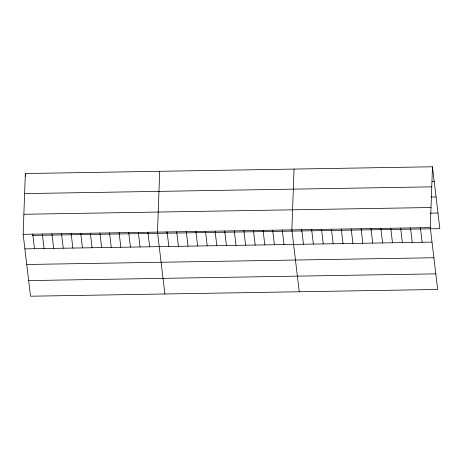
<?xml version="1.0" encoding="UTF-8"?>
<svg xmlns="http://www.w3.org/2000/svg" width="463" height="463" viewBox="0 0 463 463"><rect width="100%" height="100%" fill="white"/><g stroke="black" fill="none" stroke-linecap="round" stroke-linejoin="round"><path stroke-width="0.69" d="M432.471 166.784L430.295 227.593L437.668 289.468L30.529 296.216L23.15 234.342L25.332 173.532L432.471 166.784L439.85 228.658L32.705 235.407L32.555 234.104M159.689 171.31L157.507 232.113L164.886 293.988M294.046 169.082L291.864 229.885L299.243 291.759M432.083 181.346L434.201 181.311M24.608 193.603L431.753 186.849M431.122 197.018L436.065 196.937M23.868 214.276L431.012 207.522M430.22 213.165L437.986 213.032M23.15 234.342L430.295 227.593M24.88 248.862L432.025 242.114M26.744 264.489L433.889 257.741M28.665 280.59L435.805 273.841M420.404 227.755L422.134 242.276M410.519 227.918L412.249 242.444M400.628 228.08L402.359 242.606M390.743 228.247L392.474 242.768M380.852 228.409L382.583 242.936M370.967 228.572L372.698 243.098M361.076 228.739L362.813 243.26M351.191 228.901L352.922 243.428M341.3 229.063L343.037 243.59M331.415 229.231L333.146 243.752M321.525 229.393L323.261 243.92M311.64 229.555L313.37 244.082M301.749 229.723L303.485 244.244M301.268 229.654L301.425 230.956M282.268 230.047L283.998 244.568M272.672 230.204L274.403 244.73M263.071 230.366L264.807 244.886M253.475 230.522L255.206 245.049M243.879 230.684L245.61 245.205M234.284 230.84L236.014 245.361M224.688 231.002L226.419 245.523M215.087 231.159L216.823 245.679M205.491 231.315L207.221 245.841M195.895 231.477L197.626 245.998M186.3 231.633L188.03 246.16M176.698 231.795L178.434 246.316M167.102 231.951L168.833 246.478M166.911 231.882L167.062 233.184M147.911 232.27L149.642 246.796M138.315 232.432L140.046 246.953M128.714 232.588L130.45 247.115M119.118 232.75L120.849 247.271M109.523 232.906L111.253 247.433M99.927 233.068L101.657 247.589M90.331 233.225L92.062 247.751M80.73 233.387L82.466 247.908M71.134 233.543L72.865 248.07M61.538 233.705L63.269 248.226M51.943 233.861L53.673 248.388M42.341 234.023L44.078 248.544M32.746 234.18L34.476 248.706M25.332 173.532L25.662 176.299"/></g></svg>
